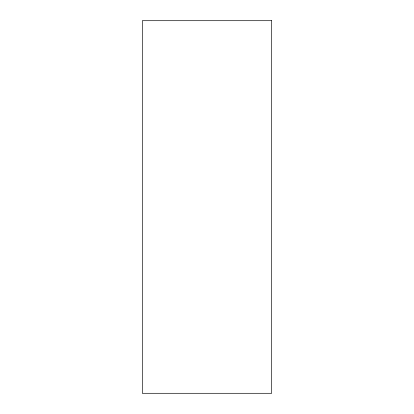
<?xml version="1.0" encoding="UTF-8"?>
<svg xmlns="http://www.w3.org/2000/svg" width="414" height="414" viewBox="0 0 414 414"><rect width="100%" height="100%" fill="white"/><g stroke="black" fill="none" stroke-linecap="round" stroke-linejoin="round"><path stroke-width="0.62" d="M271.688 20.7L142.312 20.7L142.312 393.3L271.688 393.3L271.688 20.7"/></g></svg>
